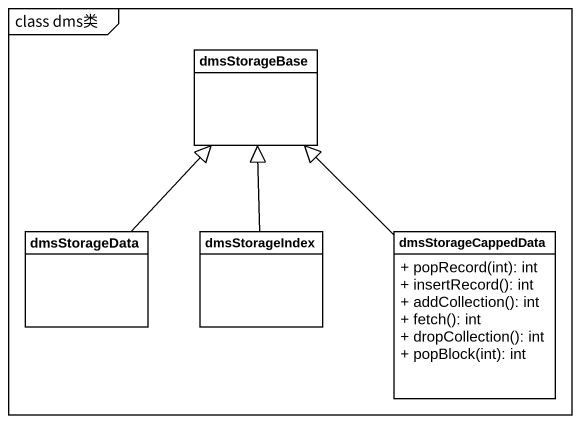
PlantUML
@startuml
mainframe class dms类
hide circle
hide empty members
skinparam classAttributeIconSize 0
class dmsStorageBase
class dmsStorageData
class dmsStorageIndex
class dmsStorageCappedData {
  + popRecord(int): int
  + insertRecord(): int
  + addCollection(): int
  + fetch(): int
  + dropCollection(): int
  + popBlock(int): int
}
dmsStorageData -up-|> dmsStorageBase
dmsStorageIndex -up-|> dmsStorageBase
dmsStorageCappedData -up-|> dmsStorageBase
@enduml
